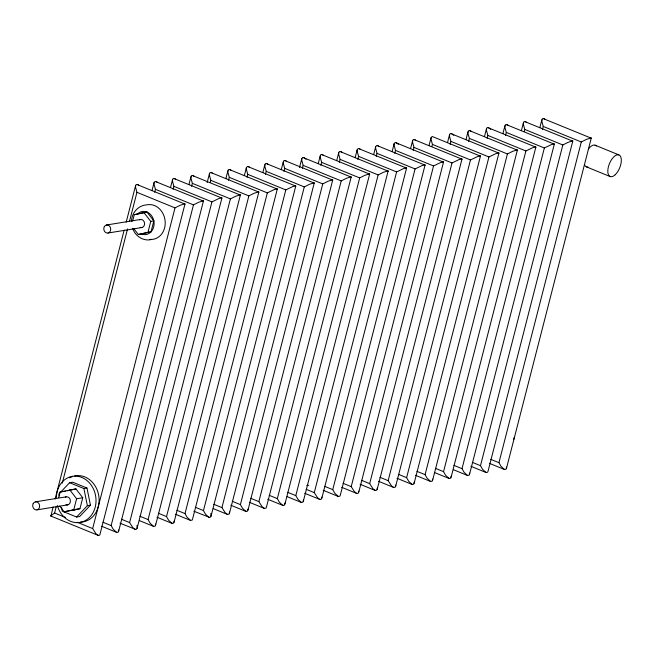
<?xml version="1.0" encoding="UTF-8"?>
<svg xmlns="http://www.w3.org/2000/svg" width="654" height="654" viewBox="0 0 654 654"><rect width="100%" height="100%" fill="white"/><g stroke="black" fill="none" stroke-linecap="round" stroke-linejoin="round"><path stroke-width="0.98" d="M53.088 506.932L50.93 516.063L98.182 535.381L99.768 535.119L184.959 204.064L136.678 184.387L135.991 184.771L135.476 186.913L136.948 192.317L129.582 221.003M101.525 526.2L116.649 532.381L118.243 532.127L118.75 529.977M118.644 531.261L203.427 201.064L155.145 181.395L154.05 182.638L153.943 183.921L155.415 189.317L154.655 192.284M119.993 523.208L136.024 529.511L137.111 528.269L137.013 525.366M137.111 528.269L221.894 198.072L173.612 178.395L172.926 178.779L172.419 180.929L173.882 186.325L173.122 189.292M139.408 520.6L153.584 526.396L155.178 526.135L155.685 523.993M155.587 525.276L240.361 195.08L192.08 175.403L191.393 175.787L190.886 177.929L192.35 183.333L191.589 186.3M156.927 517.216L172.051 523.396L173.645 523.143L174.152 520.993M174.054 522.276L258.829 192.08L210.547 172.411L209.86 172.787L209.354 174.937L210.817 180.332L210.31 182.311M175.395 514.224L190.518 520.404L192.113 520.143L192.521 519.284L277.296 189.088L229.014 169.411L228.328 169.795L227.821 171.945L229.284 177.34L228.524 180.308M193.87 511.224L209.893 517.535L210.989 516.284L210.89 513.39M210.989 516.284L295.763 186.096L247.482 166.418L246.394 167.661L246.288 168.945L247.752 174.34L246.991 177.316M213.278 508.616L227.453 514.412L229.047 514.158L229.562 512.008M229.456 513.292L314.231 183.095L265.949 163.426L265.271 163.802L264.756 165.953L266.219 171.348L265.459 174.316M230.805 505.24L245.92 511.42L247.514 511.158L248.029 509.016M247.923 510.3L332.698 180.103L284.416 160.426L283.738 160.81L283.223 162.952L284.686 168.356L283.926 171.323M249.272 502.239L264.388 508.42L265.982 508.166L266.391 507.3L351.173 177.111L302.884 157.434L302.205 157.818L301.69 159.96L303.154 165.356L302.393 168.323M267.739 499.247L282.855 505.428L284.449 505.166L284.964 503.024M284.858 504.308L369.641 174.111L321.351 154.434L320.673 154.818L320.158 156.968L321.629 162.364L320.861 165.331M287.147 496.639L301.322 502.436L302.916 502.174L303.431 500.032M303.325 501.316L388.108 171.119L339.818 151.442L339.14 151.826L338.625 153.968L340.096 159.372L339.328 162.339M304.674 493.255L319.79 499.435L321.384 499.182L321.899 497.032M321.793 498.315L406.575 168.119L358.286 148.45L357.198 149.692L357.092 150.976L358.564 156.371L357.795 159.339M323.141 490.263L338.257 496.443L339.851 496.182L340.26 495.323L425.043 165.127L376.753 145.45L375.666 146.7L375.559 147.984L377.031 153.379L376.263 156.347M341.609 487.263L356.724 493.451L358.318 493.19L358.833 491.048M358.727 492.331L443.51 162.135L395.229 142.458L394.133 143.7L394.027 144.984L395.498 150.387L394.738 153.355M360.076 484.271L375.2 490.451L376.786 490.198L377.301 488.048M377.195 489.331L461.977 159.135L413.696 139.465L413.009 139.842L412.494 141.992L413.966 147.387L413.205 150.355M378.543 481.279L393.667 487.459L395.261 487.197L395.768 485.055M395.662 486.339L480.445 156.143L432.163 136.465L431.068 137.716L430.961 139L432.433 144.395L431.926 146.373M397.011 478.278L412.134 484.467L413.729 484.205L414.235 482.055M414.129 483.339L498.912 153.15L450.631 133.473L449.944 133.857L449.437 135.999L450.9 141.403L450.14 144.37M415.478 475.286L430.602 481.467L432.196 481.213L432.703 479.063M432.605 480.347L517.379 150.15L469.098 130.481L468.411 130.857L467.904 133.007L469.368 138.403L468.607 141.37M434.894 472.679L449.069 478.475L450.663 478.213L451.17 476.071M451.072 477.355L535.847 147.158L487.565 127.481L486.878 127.865L486.372 130.007L487.835 135.411L487.075 138.378M453.361 469.686L467.536 475.474L469.131 475.221L469.646 473.071M469.539 474.354L554.314 144.166L506.033 124.489L505.346 124.873L504.839 127.015L506.302 132.41L505.542 135.378M470.888 466.302L486.004 472.482L487.598 472.229L488.007 471.362L572.781 141.166L524.5 121.489L523.821 121.873L523.306 124.023L524.77 129.418L524.263 131.397M489.356 463.31L504.471 469.49L506.065 469.229L506.58 467.087M506.474 468.37L591.249 138.174L542.967 118.497L542.289 118.881L541.774 121.023L543.237 126.426L542.477 129.394M131.511 221.453C131.511 213.032 138.272 205.184 146.864 204.865A17.511 14.805 80.8 0 1 165.143 221.117A17.511 14.805 80.8 0 1 149.962 239.421M55.124 499.018L124.162 230.118M126.189 222.213L135.582 185.63M50.808 515.826L54.601 513.014L56.318 506.343M62.269 483.175L127.546 228.916M58.713 497.498L60.119 492.012L75.921 488.898L82.756 497.751L79.943 508.714L64.133 511.829L59.661 506.033M132.639 221.068L134.283 214.667L147.003 212.059L153.837 220.905L151.017 231.876L138.296 234.484L133.947 228.851M152.022 190.543L154.05 182.638M64.133 511.829L73.779 509.711L76.6 498.749L69.765 489.895M138.296 234.484L147.943 232.374L150.755 221.404L143.929 212.558M170.49 187.551L172.517 179.646M98.182 535.381L95.934 533.68L92.664 528.571L175.002 207.874L180.267 205.225L184.829 203.827M188.957 184.559L190.984 176.645M116.649 532.381L113.216 529.225L111.131 525.579L193.47 204.882L198.734 202.233L203.304 200.835M207.171 182.548L209.46 173.653M135.116 529.388L132.868 527.688L129.598 522.587L211.937 201.882L218.82 198.571L221.771 197.843M225.892 178.567L227.927 170.661M153.584 526.396L150.15 523.233L148.066 519.587L230.404 198.89L235.669 196.241L240.239 194.843M244.359 175.574L246.394 167.661M172.051 523.396L168.618 520.241L166.533 516.595L248.872 195.898L254.136 193.249L258.706 191.851M262.826 172.574L264.862 164.669M190.518 520.404L187.085 517.249L185 513.603L267.339 192.897L274.222 189.586L277.173 188.851M281.294 169.582L283.329 161.669M208.986 517.412L205.552 514.248L203.468 510.602L285.814 189.905L292.69 186.594L295.641 185.859M299.507 167.571L301.796 158.677M227.453 514.412L225.205 512.711L221.935 507.61L304.282 186.913L309.538 184.264L314.108 182.867M318.236 163.59L320.264 155.685M245.92 511.42L242.495 508.264L240.402 504.618L322.749 183.913L328.006 181.264L332.575 179.866M336.704 160.598L338.731 152.684M264.388 508.42L262.14 506.727L258.87 501.618L341.216 180.921L346.473 178.272L351.043 176.874M355.171 157.598L357.198 149.692M282.855 505.428L279.43 502.272L277.337 498.626L359.684 177.921L364.94 175.28L369.51 173.882M373.638 154.606L375.666 146.7M301.322 502.436L297.897 499.28L295.804 495.626L378.151 174.929L383.408 172.28L387.977 170.882M392.106 151.614L394.133 143.7M319.79 499.435L317.55 497.743L314.28 492.634L396.618 171.937L403.493 168.618L406.445 167.89M410.573 148.613L412.6 140.708M338.257 496.443L334.832 493.288L332.747 489.642L415.086 168.936L421.961 165.625L424.912 164.898M429.04 145.621L431.068 137.716M356.724 493.451L354.484 491.751L351.214 486.641L433.553 165.944L440.428 162.633L443.379 161.898M447.508 142.629L449.535 134.716M375.2 490.451L372.952 488.759L369.682 483.649L452.02 162.952L458.895 159.633L461.847 158.906M465.975 139.629L468.002 131.724M393.667 487.459L391.419 485.759L388.149 480.657L470.488 159.952L477.363 156.641L480.322 155.905M484.442 136.637L486.478 128.724M412.134 484.467L408.701 481.303L406.616 477.657L488.955 156.96L495.838 153.649L498.789 152.913M502.91 133.645L504.945 125.732M430.602 481.467L427.168 478.311L425.084 474.665L507.422 153.968L512.687 151.319L517.257 149.921M521.377 130.645L523.413 122.739M449.069 478.475L445.636 475.319L443.551 471.673L525.89 150.968L532.773 147.657L535.724 146.921M539.844 127.653L541.88 119.739M467.536 475.474L464.103 472.319L462.018 468.673L544.357 147.976L551.24 144.665L554.191 143.929M486.004 472.482L482.57 469.327L480.486 465.681L562.832 144.975L568.089 142.335L572.659 140.937M504.471 469.49L501.038 466.335L498.953 462.68L581.3 141.983L586.556 139.335L591.126 137.937M184.616 204.522L184.959 204.064M203.083 201.53L203.427 201.064M221.551 198.53L221.894 198.072M240.018 195.538L240.361 195.08M258.485 192.538L258.829 192.08M276.953 189.546L277.296 189.088M295.42 186.553L295.763 186.096M313.895 183.553L314.231 183.095M332.363 180.561L332.698 180.103M350.83 177.569L351.173 177.111M369.297 174.569L369.641 174.111M387.765 171.577L388.108 171.119M406.232 168.585L406.575 168.119M424.699 165.585L425.043 165.127M443.167 162.593L443.51 162.135M461.634 159.592L461.977 159.135M480.101 156.6L480.445 156.143M498.569 153.608L498.912 153.15M517.036 150.608L517.379 150.15M535.503 147.616L535.847 147.158M553.971 144.624L554.314 144.166M572.438 141.624L572.781 141.166M590.914 138.632L591.249 138.174M61.541 507.373L62.318 511.191L76.583 517.028L79.665 516.529L90.456 505.199L86.974 488.039L72.708 482.202L69.626 482.701L58.835 494.032L59.22 495.936M76.583 517.028L87.383 505.697L90.456 505.199M134.283 214.667L147.003 212.059M67.239 490.802L75.921 488.898M106.438 225.009L140.299 219.515M150.755 221.404L153.837 220.905A11.674 9.875 80.8 0 1 141.37 233.985M108.065 233.012L141.926 227.527M147.943 232.374L151.017 231.876M60.119 492.012L65.392 491.154M69.626 482.701L83.9 488.538L86.974 488.039M35.357 501.847L66.136 496.86M76.6 498.749L82.756 497.751M36.984 509.858L67.763 504.863M73.779 509.711L79.943 508.714M72.88 510.259L75.185 509.891M306.767 485.603L308.786 485.276M150.747 239.683C142.932 241.269 134.887 235.775 132.705 228.287M50.93 516.063L51.519 516.055M595.091 145.18L618.872 154.908M543.237 126.426L581.3 141.983M524.77 129.418L562.832 144.975M506.302 132.41L544.357 147.976M586.466 166.876L610.247 176.605M487.835 135.411L525.89 150.968M469.368 138.403L507.422 153.968M450.9 141.403L488.955 156.96M432.433 144.395L470.488 159.952M413.966 147.387L452.02 162.952M395.498 150.387L433.553 165.944M377.031 153.379L415.086 168.936M358.564 156.371L396.618 171.937M340.096 159.372L378.151 174.929M321.629 162.364L359.684 177.921M303.154 165.356L341.216 180.921M284.686 168.356L322.749 183.913M266.219 171.348L304.282 186.913M247.752 174.34L285.814 189.905M229.284 177.34L267.339 192.897M210.817 180.332L248.872 195.898M192.35 183.333L230.404 198.89M173.882 186.325L211.937 201.882M155.415 189.317L193.47 204.882M136.948 192.317L175.002 207.874M490.802 459.353L498.953 462.68M472.335 462.345L480.486 465.681M453.86 465.337L462.018 468.673M435.392 468.338L443.551 471.673M416.925 471.33L425.084 474.665M398.458 474.322L406.616 477.657M379.99 477.322L388.149 480.657M361.523 480.314L369.682 483.649M343.056 483.306L351.214 486.641M324.588 486.306L332.747 489.642M306.121 489.298L314.28 492.634M287.654 492.299L295.804 495.626M269.186 495.291L277.337 498.626M250.719 498.283L258.87 501.618M232.252 501.283L240.402 504.618M213.784 504.275L221.935 507.61M195.317 507.267L203.468 510.602M176.85 510.267L185 513.603M158.374 513.259L166.533 516.595M139.907 516.251L148.066 519.587M121.44 519.251L129.598 522.587M102.972 522.244L111.131 525.579M54.601 513.014L65.482 517.461M77.254 522.276L92.664 528.571M543.875 118.619L544.954 119.241M525.407 121.619L526.486 122.241M506.94 124.612L508.019 125.233M488.473 127.604L490.721 129.304M470.005 130.604L471.084 131.225M451.538 133.596L453.786 135.296M414.603 139.588L415.682 140.209M396.136 142.58L398.384 144.281M377.669 145.58L378.748 146.202M359.201 148.572L360.28 149.194M340.734 151.565L341.813 152.186M322.267 154.565L323.338 155.186M303.799 157.557L306.039 159.257M285.332 160.549L286.403 161.17M266.865 163.549L267.936 164.17M248.389 166.541L249.468 167.162M229.922 169.533L231.001 170.154M211.455 172.533L212.534 173.155M192.987 175.525L194.066 176.147M174.52 178.526L175.599 179.147M156.053 181.518L157.132 182.139M137.585 184.51L138.664 185.131M83.9 488.538L87.383 505.697M69.79 477.861A23.356 19.743 80.8 0 1 72.144 476.733M74.621 475.989A23.356 19.743 80.8 0 1 98.885 496.656A23.356 19.743 80.8 0 1 80.475 522.129M56.35 497.522A23.356 19.743 80.8 0 1 84.513 478.793A23.356 19.743 80.8 0 1 89.426 517.502A23.356 19.743 80.8 0 1 57.364 505.567M65.294 497.187A4.088 3.458 80.8 0 1 70.403 500.653A4.088 3.458 80.8 0 1 65.964 504.7M514.232 437.322A23.356 19.743 80.8 0 1 513.815 439.259M137.356 214.169A11.674 9.875 80.8 0 1 153.837 220.905M139.449 219.842A4.088 3.458 80.8 0 1 144.567 223.308A4.088 3.458 80.8 0 1 140.128 227.355M587.962 166.991A11.674 5.543 -67.8 0 1 584.431 164.489M588.412 148.981A11.674 5.543 -67.8 0 1 596.293 146.038M33.207 503.547A4.088 3.458 80.8 0 0 36.084 509.916A4.088 3.458 80.8 0 0 39.224 504.103A4.088 3.458 80.8 0 0 33.207 503.547M104.288 226.701A4.088 3.458 80.8 0 0 107.166 233.069A4.088 3.458 80.8 0 0 110.305 227.257A4.088 3.458 80.8 0 0 104.288 226.701M615.201 174.749A11.674 5.543 -67.8 0 0 620.074 155.758A11.674 5.543 -67.8 0 0 608.408 166.754A11.674 5.543 -67.8 0 0 615.201 174.749"/></g></svg>
